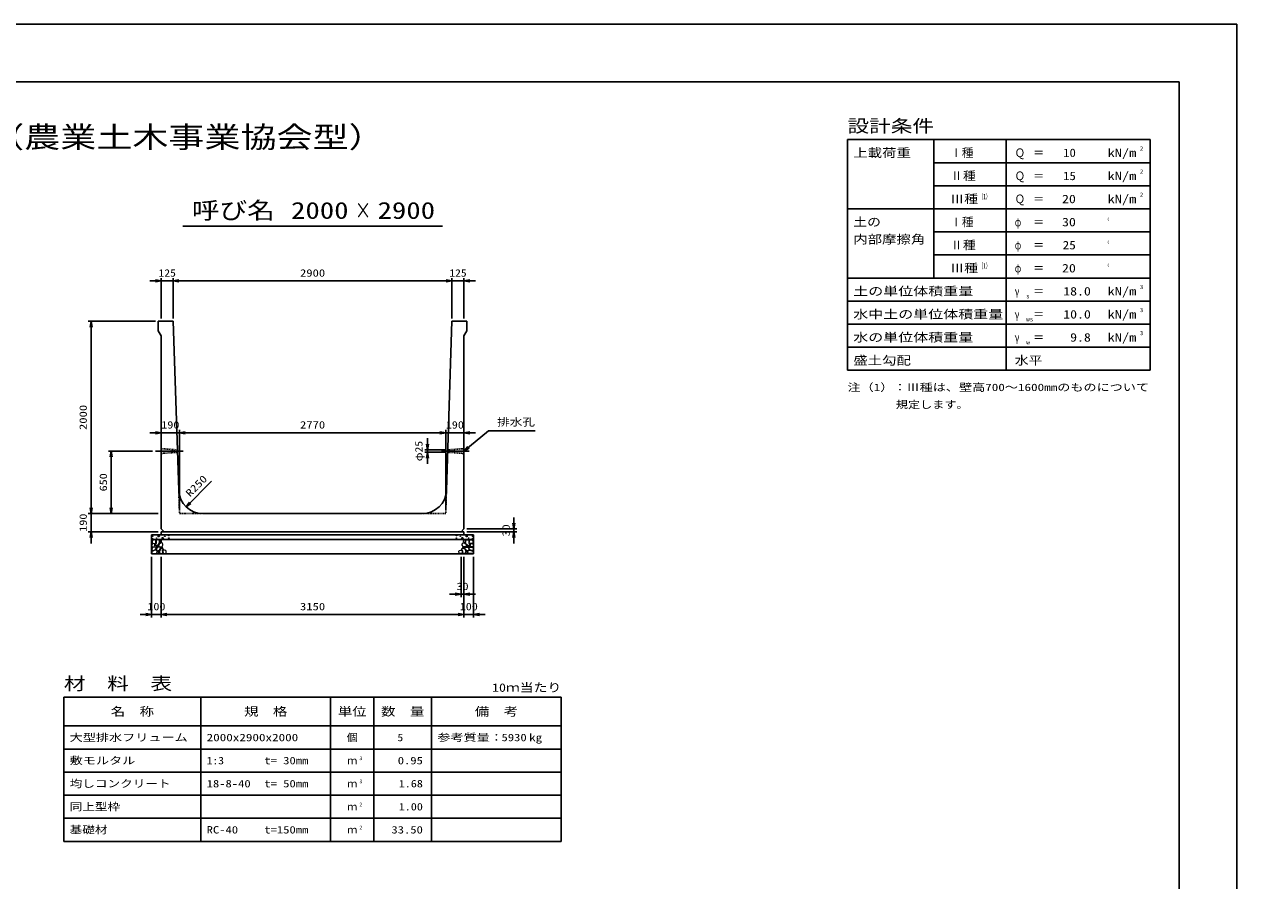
# Model space of a CAD drawing. Units: millimetres at full size. Extents: x 0 to 25230, y 0 to 17820.
# Drawn here: x 12615 to 25230, y 8910 to 17820 of the extents above; entities that cross this region are included whole.
import ezdxf
from ezdxf.enums import TextEntityAlignment as Align

# ---------------------------------------------------------------- set-up
doc = ezdxf.new("R2010")
doc.units = ezdxf.units.MM
doc.linetypes.add('CHAIN', pattern=[18.5, 12, -1.5, 3.5, -1.5])
doc.linetypes.add('DASHED_SPACED', pattern=[12, 6, -6])
for name, color, linetype, lineweight in [('0_2', 7, 'Continuous', 25), ('D-BMK', 2, 'CHAIN', 25), ('D-DCR-HCHn', 4, 'Continuous', 9), ('D-MTR-FRAM', 7, 'Continuous', 25), ('D-MTR-LINE', 7, 'Continuous', 25), ('D-STR-DIM', 7, 'Continuous', 25), ('D-STR-STRn', 1, 'Continuous', 25), ('D-TTL', 2, 'Continuous', 25), ('D-TTL-FRAM', 2, 'Continuous', 25), ('D-TTL-LINE', 7, 'Continuous', 25), ('D-TTL-TXT', 7, 'Continuous', 25)]:
    doc.layers.add(name, color=color, linetype=linetype, lineweight=lineweight)
for name, color, linetype in [('D-DOC', 7, 'Continuous'), ('D-MTR', 7, 'Continuous'), ('D-MTR-TXT', 7, 'Continuous')]:
    doc.layers.add(name, color=color, linetype=linetype)
doc.styles.add('ＭＳ ゴシック', font='')
doc.styles.get('ＭＳ ゴシック').set_extended_font_data('MS Gothic')

# ---------------------------------------------------------------- blocks, each defined once
blk = doc.blocks.new('open_arrow')
at = {"color": 0, "linetype": 'Continuous', "lineweight": -2}
blk.add_lwpolyline([(7.5, 1.25), (0, 0), (7.5, -1.25)], dxfattribs=at)

msp = doc.modelspace()

# ---------------------------------------------------------------- linework, layer by layer
at = {"layer": '0_2'}
for p, q in [((13950, 13380), (13490, 13380)), ((13520, 13380), (13520, 12730)), ((14010, 12730), (13490, 12730)), ((17160, 12280), (17160, 11860)), ((17190, 12280), (17190, 11860)), ((17310, 11890), (17040, 11890))]:
    msp.add_line(p, q, dxfattribs=at)
at = {"layer": 'D-BMK'}
for p, q in [((13980, 13380), (14268.875, 13380)), ((16954.534, 13380), (17243.409, 13380))]:
    msp.add_line(p, q, dxfattribs=at)
at = {"layer": 'D-DCR-HCHn'}
for points in [[(13945.46, 12410.356), (13940.26, 12394.753), (13947.194, 12384.352), (13964.53, 12382.618), (13976.366, 12387.699), (13971.464, 12399.954), (13974.932, 12406.889), (13967.997, 12413.823), (13957.596, 12417.29)], [(13978.366, 12352.757), (13991.208, 12372.019), (13989.603, 12376.834), (13971.946, 12381.65), (13955.894, 12380.045), (13944.658, 12370.414), (13943.052, 12359.177), (13944.658, 12347.941), (13957.499, 12344.731)], [(13978.399, 12453.696), (13962.796, 12457.163), (13948.928, 12450.228), (13947.194, 12434.626), (13950.661, 12422.491), (13967.997, 12417.29), (13980.132, 12417.29), (13985.333, 12425.958), (13985.333, 12445.028)], [(13992.267, 12455.429), (13987.067, 12439.827), (13988.8, 12422.491), (13976.665, 12403.421), (13992.267, 12394.753), (14009.603, 12403.421), (14020.005, 12417.29), (14023.472, 12439.827), (14020.005, 12451.962), (14009.603, 12457.163)], [(13995.735, 12394.753), (13987.067, 12387.819), (13990.534, 12382.618), (14002.669, 12382.618), (14007.87, 12384.352), (14011.337, 12391.286), (14006.136, 12396.487)], [(14023.311, 12352.757), (14031.337, 12372.019), (14024.916, 12380.045), (14005.654, 12380.045), (13997.628, 12376.834), (13989.603, 12365.598), (13989.603, 12355.967), (13997.628, 12343.125), (14007.259, 12341.52)], [(14021.739, 12413.823), (14013.071, 12393.02), (14020.005, 12384.352), (14040.808, 12384.352), (14049.476, 12387.819), (14058.144, 12399.954), (14058.144, 12410.356), (14049.476, 12424.224), (14039.074, 12425.958)], [(14050.599, 12314.232), (14055.415, 12328.679), (14053.81, 12344.731), (14065.046, 12362.388), (14050.599, 12370.414), (14034.548, 12362.388), (14024.916, 12349.546), (14021.706, 12328.679), (14024.916, 12317.443), (14034.548, 12312.627)], [(14025.206, 12451.962), (14025.206, 12431.159), (14033.874, 12425.958), (14042.542, 12431.159), (14044.275, 12443.294), (14042.542, 12453.696), (14030.407, 12457.163)], [(14047.389, 12370.414), (14055.415, 12376.834), (14052.204, 12381.65), (14040.968, 12381.65), (14036.153, 12380.045), (14032.942, 12373.624), (14037.758, 12368.808)], [(17179.401, 12314.232), (17174.585, 12328.679), (17176.19, 12344.731), (17164.954, 12362.388), (17179.401, 12370.414), (17195.452, 12362.388), (17205.084, 12349.546), (17208.294, 12328.679), (17205.084, 12317.443), (17195.452, 12312.627)], [(17208.261, 12413.823), (17216.929, 12393.02), (17209.995, 12384.352), (17189.192, 12384.352), (17180.524, 12387.819), (17171.856, 12399.954), (17171.856, 12410.356), (17180.524, 12424.224), (17190.926, 12425.958)], [(17182.611, 12370.414), (17174.585, 12376.834), (17177.796, 12381.65), (17189.032, 12381.65), (17193.847, 12380.045), (17197.058, 12373.624), (17192.242, 12368.808)], [(17204.794, 12451.962), (17204.794, 12431.159), (17196.126, 12425.958), (17187.458, 12431.159), (17185.725, 12443.294), (17187.458, 12453.696), (17199.593, 12457.163)], [(17206.689, 12352.757), (17198.663, 12372.019), (17205.084, 12380.045), (17224.346, 12380.045), (17232.372, 12376.834), (17240.397, 12365.598), (17240.397, 12355.967), (17232.372, 12343.125), (17222.741, 12341.52)], [(17237.733, 12455.429), (17242.933, 12439.827), (17241.2, 12422.491), (17253.335, 12403.421), (17237.733, 12394.753), (17220.397, 12403.421), (17209.995, 12417.29), (17206.528, 12439.827), (17209.995, 12451.962), (17220.397, 12457.163)], [(17234.265, 12394.753), (17242.933, 12387.819), (17239.466, 12382.618), (17227.331, 12382.618), (17222.13, 12384.352), (17218.663, 12391.286), (17223.864, 12396.487)], [(17251.634, 12352.757), (17238.792, 12372.019), (17240.397, 12376.834), (17258.054, 12381.65), (17274.106, 12380.045), (17285.342, 12370.414), (17286.948, 12359.177), (17285.342, 12347.941), (17272.501, 12344.731)], [(17251.601, 12453.696), (17267.204, 12457.163), (17281.072, 12450.228), (17282.806, 12434.626), (17279.339, 12422.491), (17262.003, 12417.29), (17249.868, 12417.29), (17244.667, 12425.958), (17244.667, 12445.028)], [(17284.54, 12410.356), (17289.74, 12394.753), (17282.806, 12384.352), (17265.47, 12382.618), (17253.634, 12387.699), (17258.536, 12399.954), (17255.068, 12406.889), (17262.003, 12413.823), (17272.404, 12417.29)], [(13984.787, 12312.627), (13996.023, 12317.443), (13999.234, 12333.494), (13992.813, 12344.731), (13981.577, 12347.941), (13967.13, 12346.336), (13951.078, 12339.915), (13943.052, 12330.284), (13943.052, 12319.048), (13947.868, 12312.627), (13967.13, 12314.232)], [(14020.101, 12317.443), (14020.101, 12336.705), (14012.075, 12341.52), (14004.049, 12336.705), (14002.444, 12325.469), (14004.049, 12315.837), (14015.285, 12312.627)], [(14063.441, 12315.837), (14077.887, 12312.627), (14090.729, 12319.048), (14092.334, 12333.494), (14089.124, 12344.731), (14073.072, 12349.546), (14061.836, 12349.546), (14057.02, 12341.52), (14057.02, 12323.863)], [(17166.559, 12315.837), (17152.113, 12312.627), (17139.271, 12319.048), (17137.666, 12333.494), (17140.876, 12344.731), (17156.928, 12349.546), (17168.164, 12349.546), (17172.98, 12341.52), (17172.98, 12323.863)], [(17209.899, 12317.443), (17209.899, 12336.705), (17217.925, 12341.52), (17225.951, 12336.705), (17227.556, 12325.469), (17225.951, 12315.837), (17214.715, 12312.627)], [(17245.213, 12312.627), (17233.977, 12317.443), (17230.766, 12333.494), (17237.187, 12344.731), (17248.423, 12347.941), (17262.87, 12346.336), (17278.922, 12339.915), (17286.948, 12330.284), (17286.948, 12319.048), (17282.132, 12312.627), (17262.87, 12314.232)]]:
    msp.add_lwpolyline(points, close=True, dxfattribs=at)
for centre, radius in [((13950.727, 12493.955), 3), ((14013.336, 12493.955), 7.5), ((14077.708, 12493.164), 3), ((14118.131, 12500.006), 3), ((17111.869, 12500.006), 3), ((17152.292, 12493.164), 3), ((17216.664, 12493.955), 7.5), ((17279.273, 12493.955), 3), ((13951.869, 12468.91), 3), ((13992.292, 12475.752), 3), ((14056.664, 12474.961), 7.5), ((14119.273, 12474.961), 3), ((17110.727, 12474.961), 3), ((17173.336, 12474.961), 7.5), ((17237.708, 12475.752), 3), ((17278.131, 12468.91), 3)]:
    msp.add_circle(centre, radius, dxfattribs=at)
at = {"layer": 'D-MTR-FRAM'}
for p, q in [((13027.5, 10820), (18202.5, 10820)), ((13027.5, 10820), (13027.5, 9320)), ((18202.5, 10820), (18202.5, 9320)), ((13027.5, 9320), (18202.5, 9320))]:
    msp.add_line(p, q, dxfattribs=at)
at = {"layer": 'D-MTR-LINE'}
for p, q in [((14452.5, 10820), (14452.5, 9320)), ((15802.5, 10820), (15802.5, 9320)), ((16252.5, 10820), (16252.5, 9320)), ((16852.5, 10820), (16852.5, 9320)), ((13027.5, 10520), (18202.5, 10520)), ((13027.5, 10280), (18202.5, 10280)), ((13027.5, 10040), (18202.5, 10040)), ((13027.5, 9800), (18202.5, 9800)), ((13027.5, 9560), (18202.5, 9560))]:
    msp.add_line(p, q, dxfattribs=at)
at = {"layer": 'D-STR-DIM'}
for p, q in [((13920, 15150), (14285, 15150)), ((14040, 14760), (14040, 15180)), ((14165, 14760), (14165, 15180)), ((14165, 14760), (14165, 15180)), ((14165, 15150), (17065, 15150)), ((16945, 15150), (17310, 15150)), ((17065, 14760), (17065, 15180)), ((17065, 14760), (17065, 15180)), ((17190, 14760), (17190, 15180)), ((13980, 14730), (13280, 14730)), ((13310, 14730), (13310, 12730)), ((13920, 13570), (14350, 13570)), ((14230, 12760), (14230, 13600)), ((14230, 12760), (14230, 13600)), ((14230, 13570), (17000, 13570)), ((16811.125, 13512.5), (16811.125, 13247.5)), ((16880, 13570), (17310, 13570)), ((17000, 12760), (17000, 13600)), ((17000, 12760), (17000, 13600)), ((16991.531, 13392.5), (16781.125, 13392.5)), ((16990.719, 13367.5), (16781.125, 13367.5)), ((14298.125, 12800.375), (14563.29, 13065.54)), ((13310, 12850), (13310, 12420)), ((14010, 12730), (13280, 12730)), ((14010, 12730), (13280, 12730)), ((17710, 12690), (17710, 12420)), ((14010, 12540), (13280, 12540)), ((17220, 12570), (17740, 12570)), ((17220, 12540), (17740, 12540)), ((13940, 12280), (13940, 11650)), ((14040, 12280), (14040, 11650)), ((14040, 12280), (14040, 11650)), ((17190, 12280), (17190, 11650)), ((17190, 12280), (17190, 11650)), ((17290, 12280), (17290, 11650)), ((14160, 11680), (13820, 11680)), ((14040, 11680), (17190, 11680)), ((17410, 11680), (17070, 11680))]:
    msp.add_line(p, q, dxfattribs=at)
msp.add_lwpolyline([(17190, 13380), (17445, 13590), (17505, 13590), (17929.416, 13590)], dxfattribs=at)
at = {"layer": 'D-STR-STRn'}
for p, q in [((14010, 14730), (14165, 14730)), ((14010, 14630), (14010, 14730)), ((14165, 14730), (14222.139, 12971.879)), ((17065, 14730), (17007.861, 12971.879)), ((17220, 14730), (17065, 14730)), ((17220, 14630), (17220, 14730)), ((14010, 14630), (14040, 14580)), ((14040, 12570), (14040, 14580)), ((17220, 14630), (17190, 14580)), ((17190, 12570), (17190, 14580)), ((14472.007, 12730), (16757.993, 12730)), ((13940, 12310), (13940, 12510)), ((13940, 12510), (17290, 12510)), ((14040, 12570), (14070, 12540)), ((14040, 12540), (17190, 12540)), ((14040, 12540), (14040, 12510)), ((17190, 12570), (17160, 12540)), ((17190, 12540), (17190, 12510)), ((17290, 12310), (17290, 12510)), ((13940, 12460), (17290, 12460)), ((13940, 12310), (17290, 12310))]:
    msp.add_line(p, q, dxfattribs=at)
at = {"layer": 'D-STR-STRn', "color": 2, "linetype": 'DASHED_SPACED'}
for p, q in [((14208.469, 13392.5), (14040, 13405)), ((17190, 13405), (17021.531, 13392.5)), ((14209.281, 13367.5), (14040, 13355)), ((17190, 13355), (17020.719, 13367.5)), ((14222.139, 12971.879), (14230, 12730)), ((17007.861, 12971.879), (17000, 12730)), ((14230, 12730), (14472.007, 12730)), ((17000, 12730), (16757.993, 12730))]:
    msp.add_line(p, q, dxfattribs=at)
at = {"layer": 'D-STR-STRn'}
for centre, start, end in [((14472.007, 12980), 181.86146, 270), ((16757.993, 12980), 270, 358.13854)]:
    msp.add_arc(centre, 250, start, end, dxfattribs=at)
at = {"layer": 'D-TTL'}
for points in [[(0, 0), (25230, 0), (25230, 17820), (0, 17820)], [(600, 600), (24630, 600), (24630, 17220), (600, 17220)]]:
    msp.add_lwpolyline(points, close=True, dxfattribs=at)
at = {"layer": 'D-TTL-FRAM'}
for p, q in [((24330, 16620), (21180, 16620)), ((21180, 16620), (21180, 14220)), ((24330, 16620), (24330, 14220)), ((24330, 14220), (21180, 14220))]:
    msp.add_line(p, q, dxfattribs=at)
at = {"layer": 'D-TTL-LINE'}
for p, q in [((22080, 16620), (22080, 15180)), ((22830, 16620), (22830, 14220)), ((24330, 16380), (22080, 16380)), ((24330, 16140), (22080, 16140)), ((24330, 15900), (21180, 15900)), ((24330, 15660), (22080, 15660)), ((24330, 15420), (22080, 15420)), ((24330, 15180), (21180, 15180)), ((24330, 14940), (21180, 14940)), ((24330, 14700), (21180, 14700)), ((24330, 14460), (21180, 14460))]:
    msp.add_line(p, q, dxfattribs=at)
at = {"layer": 'D-TTL-TXT'}
msp.add_line((14265, 15720), (16965, 15720), dxfattribs=at)

# ---------------------------------------------------------------- block references
at = {"layer": '0_2', "xscale": 8, "yscale": 8}
for p, rotation in [((13520, 13380), 270), ((13520, 12730), 90), ((17160, 11890), 180)]:
    msp.add_blockref('open_arrow', p, dxfattribs=dict(at, rotation=rotation))
msp.add_blockref('open_arrow', (17190, 11890), dxfattribs=at)
at = {"layer": 'D-STR-DIM', "xscale": 8, "yscale": 8}
for p, rotation in [((14040, 15150), 180), ((17065, 15150), 180), ((17065, 15150), 180), ((13310, 14730), 270), ((14040, 13570), 180), ((17000, 13570), 180), ((17000, 13570), 180), ((16811.125, 13392.5), 90), ((17190, 13380), 39.5), ((16811.125, 13367.5), 270), ((13310, 12730), 90), ((13310, 12730), 90), ((14298.125, 12800.375), 45), ((17710, 12570), 90), ((13310, 12540), 270), ((17710, 12540), 270), ((13940, 11680), 180), ((17190, 11680), 180), ((17190, 11680), 180)]:
    msp.add_blockref('open_arrow', p, dxfattribs=dict(at, rotation=rotation))
for p in [(14165, 15150), (14165, 15150), (17190, 15150), (14230, 13570), (14230, 13570), (17190, 13570), (14040, 11680), (14040, 11680), (17290, 11680)]:
    msp.add_blockref('open_arrow', p, dxfattribs=at)

# ---------------------------------------------------------------- texts
at = {"layer": '0_2', "style": 'ＭＳ ゴシック', "width": 1.2}
msp.add_text('650', height=76.98, rotation=90, dxfattribs=at).set_placement((13437.5, 13055), align=Align.MIDDLE_CENTER)
msp.add_text('30', height=76.98, dxfattribs=at).set_placement((17175, 11972.5), align=Align.MIDDLE_CENTER)
at = {"layer": 'D-DOC', "style": 'ＭＳ ゴシック'}
for s, width, p in [('注（1）：Ⅲ種は、壁高700～1600mmのものについて', 1.3, (21180, 13981)), ('\u3000\u3000\u3000\u3000規定します。', 1.2, (21180, 13801))]:
    msp.add_text(s, height=76.98, dxfattribs=dict(at, width=width)).set_placement(p, align=Align.BOTTOM_LEFT)
at = {"layer": 'D-MTR', "style": 'ＭＳ ゴシック', "width": 1.25}
msp.add_text('材\u3000料\u3000表', height=132, dxfattribs=at).set_placement((13027.5, 10856), align=Align.BOTTOM_LEFT)
at = {"layer": 'D-MTR', "style": 'ＭＳ ゴシック', "width": 1.2}
msp.add_text('10ｍ当たり', height=87.98, dxfattribs=at).set_placement((18202.5, 10849), align=Align.BOTTOM_RIGHT)
at = {"layer": 'D-MTR-TXT', "style": 'ＭＳ ゴシック'}
for s, height, width, p in [('名\u3000称', 87.98, 1.25, (13740, 10670)), ('規\u3000格', 87.98, 1.25, (15127.5, 10670)), ('単位', 87.98, 1.25, (16027.5, 10670)), ('数\u3000量', 87.98, 1.25, (16552.5, 10670)), ('備\u3000考', 87.98, 1.25, (17527.5, 10670)), ('個', 76.98, 1.1, (16027.5, 10400))]:
    msp.add_text(s, height=height, dxfattribs=dict(at, width=width)).set_placement(p, align=Align.MIDDLE_CENTER)
for s, width, p in [('大型排水フリューム', 1.3, (13087.5, 10400)), ('2000x2900x2000', 1.3, (14512.5, 10400)), ('参考質量：    kg', 1.3, (16912.5, 10400)), ('敷モルタル', 1.3, (13087.5, 10160)), ('1:3', 1.15, (14512.5, 10160)), ('t= 30mm', 1.25, (15112.5, 10160)), ('均しコンクリート', 1.25, (13087.5, 9920)), ('18-8-40', 1.25, (14512.5, 9920)), ('t= 50mm', 1.25, (15112.5, 9920)), ('同上型枠', 1.25, (13087.5, 9680)), ('基礎材', 1.25, (13087.5, 9440)), ('RC-40', 1.25, (14512.5, 9440)), ('t=150mm', 1.25, (15112.5, 9440))]:
    msp.add_text(s, height=76.98, dxfattribs=dict(at, width=width)).set_placement(p, align=Align.MIDDLE_LEFT)
for s, width, p in [('5', 1.15, (16557.83, 10400)), ('5930', 1.25, (17842.5, 10400)), ('0.95', 1.25, (16762.5, 10160)), ('1.68', 1.2, (16762.5, 9920)), ('1.00', 1.2, (16762.5, 9680)), ('33.50', 1.25, (16762.5, 9440))]:
    msp.add_text(s, height=76.98, dxfattribs=dict(at, width=width)).set_placement(p, align=Align.MIDDLE_RIGHT)
for p in [(16027.5, 10160), (16027.5, 9920), (16027.5, 9680), (16027.5, 9440)]:
    msp.add_text('ｍ', height=76.98, dxfattribs=at).set_placement(p, align=Align.MIDDLE_CENTER)
at = {"layer": 'D-MTR-TXT', "style": 'ＭＳ ゴシック', "width": 1.15}
for s, p in [('3', (16102.5, 10153)), ('3', (16102.5, 9913)), ('2', (16102.5, 9673)), ('2', (16102.5, 9433))]:
    msp.add_text(s, height=38.49, dxfattribs=at).set_placement(p, align=Align.BOTTOM_LEFT)
at = {"layer": 'D-STR-DIM', "style": 'ＭＳ ゴシック'}
for s, width, p in [('125', 1.15, (14102.5, 15232.5)), ('2900', 1.25, (15615, 15232.5)), ('125', 1.15, (17127.5, 15232.5)), ('190', 1.2, (14135, 13652.5)), ('2770', 1.25, (15615, 13652.5)), ('190', 1.2, (17095, 13652.5)), ('100', 1.2, (13990, 11762.5)), ('3150', 1.25, (15615, 11762.5)), ('100', 1.2, (17240, 11762.5))]:
    msp.add_text(s, height=76.98, dxfattribs=dict(at, width=width)).set_placement(p, align=Align.MIDDLE_CENTER)
for s, width, p in [('2000', 1.25, (13227.5, 13730)), ('φ25', 1.15, (16720.097, 13380)), ('190', 1.2, (13227.5, 12635)), ('30', 1.2, (17627.5, 12555))]:
    msp.add_text(s, height=76.98, rotation=90, dxfattribs=dict(at, width=width)).set_placement(p, align=Align.MIDDLE_CENTER)
at = {"layer": 'D-STR-DIM', "style": 'ＭＳ ゴシック', "width": 1.25}
msp.add_text('排水孔', height=76.98, dxfattribs=at).set_placement((17535, 13620), align=Align.BOTTOM_LEFT)
msp.add_text('R250', height=76.98, rotation=45, dxfattribs=at).set_placement((14356.535, 12881.412), align=Align.BOTTOM_LEFT)
at = {"layer": 'D-TTL-TXT', "style": 'ＭＳ ゴシック'}
for s, height, width, p in [('大型排水フリューム（農業土木事業協会型）', 219.9, 1.25, (12615, 16470)), ('呼び名', 176, 1.2, (14790, 15742.5)), ('2000', 176, 1.25, (15690, 15742.5)), ('×', 176, 0.7, (16140, 15742.5)), ('2900', 176, 1.25, (16590, 15742.5))]:
    msp.add_text(s, height=height, dxfattribs=dict(at, width=width)).set_placement(p, align=Align.BOTTOM_CENTER)
for s, height, width, p in [('設計条件', 132, 1.25, (21180, 16656)), ('上載荷重', 87.98, 1.25, (21240, 16412)), ('Ｑ', 87.98, 0.9, (22920, 16412)), ('kN/m', 87.98, 1.25, (23886, 16412)), ('2', 43.99, 1.15, (24222, 16492)), ('＝', 87.98, 0.95, (23112, 16412)), ('Ⅱ種', 87.98, 1.1, (22250, 16172)), ('Ｑ', 87.98, 0.9, (22920, 16172)), ('kN/m', 87.98, 1.25, (23886, 16172)), ('2', 43.99, 1.15, (24222, 16252)), ('＝', 87.98, 0.95, (23112, 16172)), ('Ⅲ種', 87.98, 1.2, (22250, 15932)), ('（1）', 54.99, 0.6, (22546.769, 15982.923)), ('Ｑ', 87.98, 0.9, (22920, 15932)), ('＝', 87.98, 0.95, (23112, 15932)), ('kN/m', 87.98, 1.25, (23886, 15932)), ('2', 43.99, 1.15, (24222, 16012)), ('土の', 87.98, 1.2, (21240, 15692)), ('φ', 87.98, 0.75, (22920, 15692)), ('＝', 87.98, 0.95, (23112, 15692)), ('°', 87.98, 0.3, (23886, 15692)), ('内部摩擦角', 87.98, 1.25, (21240, 15512)), ('Ⅱ種', 87.98, 1.1, (22250, 15452)), ('φ', 87.98, 0.75, (22920, 15452)), ('＝', 87.98, 0.95, (23112, 15452)), ('°', 87.98, 0.3, (23886, 15452)), ('Ⅲ種', 87.98, 1.2, (22250, 15212)), ('（1）', 54.99, 0.6, (22546.769, 15262.923)), ('φ', 87.98, 0.75, (22920, 15212)), ('＝', 87.98, 0.95, (23112, 15212)), ('°', 87.98, 0.3, (23886, 15212)), ('土の単位体積重量', 87.98, 1.3, (21240, 14972)), ('γ', 87.98, 0.75, (22920, 14972)), ('＝', 87.98, 0.95, (23112, 14972)), ('kN/m', 87.98, 1.25, (23886, 14972)), ('3', 43.99, 1.15, (24222, 15052)), ('s', 43.99, 1.15, (23040, 14956)), ('水中土の単位体積重量', 87.98, 1.3, (21240, 14732)), ('γ', 87.98, 0.75, (22920, 14732)), ('ws', 43.99, 1.2, (23040, 14716)), ('＝', 87.98, 0.95, (23112, 14732)), ('kN/m', 87.98, 1.25, (23886, 14732)), ('3', 43.99, 1.15, (24222, 14812)), ('水の単位体積重量', 87.98, 1.3, (21240, 14492)), ('γ', 87.98, 0.75, (22920, 14492)), ('w', 43.99, 1.25, (23040, 14476)), ('＝', 87.98, 0.95, (23112, 14492)), ('kN/m', 87.98, 1.25, (23886, 14492)), ('3', 43.99, 1.15, (24222, 14572)), ('盛土勾配', 87.98, 1.25, (21240, 14252)), ('水平', 87.98, 1.2, (22920, 14252))]:
    msp.add_text(s, height=height, dxfattribs=dict(at, width=width)).set_placement(p, align=Align.BOTTOM_LEFT)
for p in [(22250, 16412), (22250, 15692)]:
    msp.add_text('Ⅰ種', height=87.98, dxfattribs=at).set_placement(p, align=Align.BOTTOM_LEFT)
for s, width, p in [('10', 1.1, (23556, 16412)), ('15', 1.1, (23556, 16172)), ('20', 1.2, (23556, 15932)), ('30', 1.2, (23556, 15692)), ('25', 1.15, (23556, 15452)), ('20', 1.2, (23556, 15212)), ('18.0', 1.2, (23712, 14972)), ('10.0', 1.2, (23712, 14732)), ('9.8', 1.2, (23712, 14492))]:
    msp.add_text(s, height=87.98, dxfattribs=dict(at, width=width)).set_placement(p, align=Align.BOTTOM_RIGHT)

doc.saveas('drawing.dxf')
